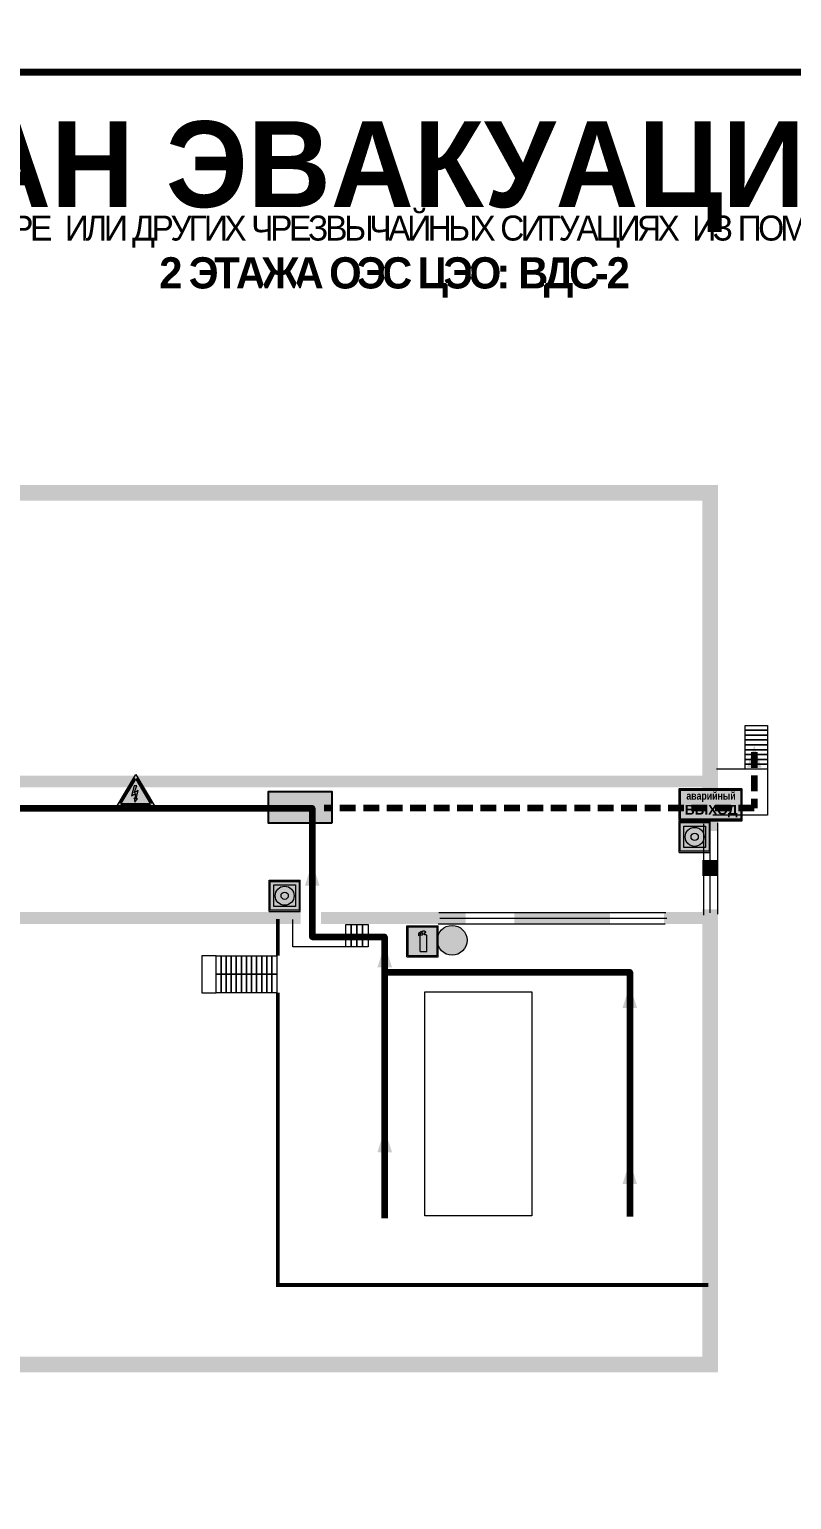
# Model space of a CAD drawing. Header units: millimetres. Extents: x 13114 to 67229, y 22859 to 38520.
# Drawn here: x 39792.4 to 39987.5, y 25507.2 to 25883.6 of the extents above; entities that cross this region are included whole.
import ezdxf

# ---------------------------------------------------------------- set-up
doc = ezdxf.new("R2010")
doc.units = ezdxf.units.MM
doc.linetypes.add('{ Wide Dash }', pattern=[12, 4, -2, 4, -2])
doc.layers.add('План_Штампы', color=7, linetype='Continuous')
doc.styles.add('обычный', font='arial.ttf')

# ---------------------------------------------------------------- blocks, each defined once
blk = doc.blocks.new('A$C3E6D3DDE')
at = {"lineweight": 5}
h = blk.add_hatch(color=40, dxfattribs=at)
h.paths.add_polyline_path([(24.1, 1.45), (16.46, -11.35), (31.74, -11.35)])
h.paths.add_polyline_path([(24.09, -0.46), (30.03, -10.41), (18.14, -10.41)], flags=16)
h.paths.add_polyline_path([(24.54, -3.08), (23.41, -6.02), (25.13, -5.01), (24.33, -8.5), (24.82, -8.27), (23.79, -9.86), (23.4, -8.04), (23.8, -8.43), (24.04, -6.29), (22.39, -7.25), (23.44, -3.08)], flags=0)
h = blk.add_hatch(color=256, dxfattribs=at)
h.paths.add_polyline_path([(24.37, 0.03, 0.567511), (23.82, 0.03), (17.59, -10.4, 0.582454), (17.86, -10.88), (30.32, -10.88, 0.582149), (30.6, -10.4)])
h.paths.add_polyline_path([(24.09, -0.46), (18.14, -10.41), (30.03, -10.41)], flags=16)
h.paths.add_polyline_path([(24.54, -3.08), (23.41, -6.02), (25.13, -5.01), (24.33, -8.5), (24.82, -8.27), (23.79, -9.86), (23.4, -8.04), (23.8, -8.43), (24.04, -6.29), (22.39, -7.25), (23.44, -3.08)], flags=0)
h = blk.add_hatch(color=40, dxfattribs=at)
h.paths.add_polyline_path([(24.09, -0.46), (18.14, -10.41), (30.03, -10.41)])
h.paths.add_polyline_path([(24.82, -8.27), (23.79, -9.86), (23.4, -8.04), (23.8, -8.43), (24.04, -6.29), (22.39, -7.25), (23.44, -3.08), (24.54, -3.08), (23.41, -6.02), (25.13, -5.01), (24.33, -8.5)], flags=16)
at = {"color": 40, "lineweight": 5}
for p, q in [((16.46, -11.35), (24.1, 1.45)), ((24.1, 1.45), (31.74, -11.35))]:
    blk.add_line(p, q, dxfattribs=at)
at = {"lineweight": 5}
for p, q in [((17.59, -10.4), (23.82, 0.03)), ((24.37, 0.03), (30.6, -10.4)), ((18.14, -10.41), (24.09, -0.46)), ((23.44, -3.08), (22.39, -7.25)), ((23.41, -6.02), (24.54, -3.08)), ((25.13, -5.01), (23.41, -6.02)), ((24.54, -3.08), (23.44, -3.08)), ((24.09, -0.46), (30.03, -10.41)), ((24.33, -8.5), (25.13, -5.01)), ((17.86, -10.88), (30.32, -10.88)), ((18.14, -10.41), (30.03, -10.41)), ((22.39, -7.25), (24.04, -6.29)), ((23.8, -8.43), (23.4, -8.04)), ((23.4, -8.04), (23.79, -9.86)), ((23.79, -9.86), (24.82, -8.27)), ((24.04, -6.29), (23.8, -8.43)), ((24.82, -8.27), (24.33, -8.5))]:
    blk.add_line(p, q, dxfattribs=at)
at = {"color": 50, "lineweight": 5}
blk.add_line((31.74, -11.35), (16.46, -11.35), dxfattribs=at)
blk = doc.blocks.new('A$C3AD82952')
at = {"true_color": 0xf5f5ff}
h = blk.add_hatch(color=7, dxfattribs=at)
h.dxf.hatch_style = 1
h.paths.add_polyline_path([(8.21, 8.73, 0.414214), (7.89, 9.05), (7.22, 9.05), (7.22, 9.92), (7.59, 9.92, 1), (7.57, 10.36), (7.22, 10.36), (7.22, 10.6), (6.43, 10.6), (6.43, 10.36), (6.01, 10.36), (4.74, 9.59), (4.74, 8.69), (4.98, 8.73), (4.98, 9.26), (6.12, 9.91), (6.43, 9.91), (6.43, 9.05), (5.76, 9.05, 0.414214), (5.44, 8.73), (5.44, 2.2), (8.21, 2.2)], flags=0)
h.paths.add_polyline_path([(12.8, 12.8), (0, 12.8), (0, 0), (12.8, 0)])
h.paths.add_polyline_path([(0.51, 12.29), (12.29, 12.29), (12.29, 0.51), (0.51, 0.51)], flags=16)
h.paths.add_polyline_path([(4.74, 9.59), (6.01, 10.36), (6.43, 10.36), (6.43, 10.6), (7.22, 10.6), (7.22, 10.36), (7.59, 10.36, -0.94586), (7.59, 9.92), (7.22, 9.92), (7.22, 9.05), (7.89, 9.05, -0.414214), (8.21, 8.73), (8.21, 2.2), (5.44, 2.2), (5.44, 8.73, -0.414214), (5.76, 9.05), (6.43, 9.05), (6.43, 9.91), (6.12, 9.91), (4.98, 9.26), (4.98, 8.73), (4.74, 8.69)], flags=0)
h = blk.add_hatch(color=242)
h.dxf.hatch_style = 1
h.paths.add_polyline_path([(12.29, 12.29), (0.51, 12.29), (0.51, 0.51), (12.29, 0.51)])
h.paths.add_polyline_path([(4.74, 8.69), (4.74, 9.59), (6.01, 10.36), (6.43, 10.36), (6.43, 10.6), (7.22, 10.6), (7.22, 10.36), (7.59, 10.36, -0.94586), (7.59, 9.92), (7.22, 9.92), (7.22, 9.05), (7.89, 9.05, -0.414214), (8.21, 8.73), (8.21, 2.2), (5.44, 2.2), (5.44, 8.73, -0.414214), (5.76, 9.05), (6.43, 9.05), (6.43, 9.91), (6.12, 9.91), (4.98, 9.26), (4.98, 8.73)], flags=16)
h = blk.add_hatch(color=7, dxfattribs=at)
h.dxf.hatch_style = 1
h.paths.add_polyline_path([(8.21, 8.73, 0.414214), (7.89, 9.05), (7.22, 9.05), (7.22, 9.92), (7.59, 9.92, 1), (7.57, 10.36), (7.22, 10.36), (7.22, 10.6), (6.43, 10.6), (6.43, 10.36), (6.01, 10.36), (4.74, 9.59), (4.74, 8.69), (4.98, 8.73), (4.98, 9.26), (6.12, 9.91), (6.43, 9.91), (6.43, 9.05), (5.76, 9.05, 0.414214), (5.44, 8.73), (5.44, 2.2), (8.21, 2.2)])
at = {"color": 242, "lineweight": 5}
for p, q in [((0, 0), (0, 12.8)), ((0, 12.8), (12.8, 12.8)), ((12.8, 0), (12.8, 12.8)), ((6.01, 10.36), (4.74, 9.59)), ((4.74, 9.59), (4.74, 8.69)), ((4.74, 8.69), (4.98, 8.73)), ((4.98, 9.26), (6.12, 9.91)), ((4.98, 8.73), (4.98, 9.26)), ((5.44, 2.2), (5.44, 8.73)), ((5.76, 9.05), (6.43, 9.05)), ((6.01, 10.36), (6.43, 10.36)), ((6.12, 9.91), (6.43, 9.91)), ((7.22, 10.6), (6.43, 10.6)), ((6.43, 10.6), (6.43, 10.36)), ((6.43, 9.91), (6.43, 9.05)), ((7.22, 10.36), (7.22, 10.6)), ((7.59, 10.36), (7.22, 10.36)), ((7.22, 9.05), (7.22, 9.92)), ((7.59, 9.92), (7.22, 9.92)), ((7.89, 9.05), (7.22, 9.05)), ((8.21, 2.2), (8.21, 8.73)), ((0, 0), (12.8, 0)), ((5.44, 2.2), (8.21, 2.2))]:
    blk.add_line(p, q, dxfattribs=at)
blk.add_lwpolyline([(0.51, 12.29), (12.29, 12.29), (12.29, 0.51), (0.51, 0.51)], close=True, dxfattribs=at)
for centre, radius, start, end in [((5.76, 8.73), 0.32, 90, 180), ((7.58, 10.14), 0.223, 273.18746, 86.81254), ((7.89, 8.73), 0.32, 0, 90)]:
    blk.add_arc(centre, radius, start, end, dxfattribs=at)
blk = doc.blocks.new('A$C41C009D9')
at = {"true_color": 0xffffff}
blk.add_hatch(color=7, dxfattribs=at).paths.add_polyline_path([(0, 8), (-16, 8), (-16, 0), (0, 0)])
h = blk.add_hatch(color=126)
h.dxf.hatch_style = 1
h.paths.add_polyline_path([(-15.8, 7.8), (-15.8, 0.2), (-0.2, 0.2), (-0.2, 7.8)])
at = {"color": 126}
for points in [[(-16, 0), (0, 0), (0, 8), (-16, 8)], [(-16, 0), (0, 0), (0, 8), (-16, 8)], [(-15.8, 7.8), (-0.2, 7.8), (-0.2, 0.2), (-15.8, 0.2)]]:
    blk.add_lwpolyline(points, close=True, dxfattribs=at)
at = {"color": 7, "true_color": 0xffffff, "insert": (-15.8, 7.3), "char_height": 2.5, "width": 15.5999, "attachment_point": 1, "style": 'обычный'}
blk.add_mtext('\\pi1.6133;{\\fArial|b1|i0|c204|p34;\\H0.8x;\\W0.8;аварийный\\H1.25x;\\W1;\\P\\pi1.2327;ВЫХОД}', dxfattribs=at)
blk = doc.blocks.new('A$C32E8229D')
at = {"true_color": 0xffffff}
blk.add_hatch(color=7, dxfattribs=at).paths.add_polyline_path([(0, 0), (0, -8), (16, -8), (16, 0)])
h = blk.add_hatch(color=126)
h.paths.add_polyline_path([(0.2, -0.2), (15.8, -0.2), (15.8, -7.8), (0.2, -7.8)])
h.paths.add_polyline_path([(13.49, -2.05), (12.08, -2.05), (11.37, -2.63, 0.162397), (11.29, -2.84), (11.29, -3.63), (10.35, -3.63), (10.35, -4.05), (11.68, -4.05), (11.68, -3.48), (12.26, -4.28), (11.29, -5.1), (11.29, -6.78), (11.85, -6.78), (11.85, -5.44), (12.8, -4.64), (12.8, -5.94), (14.46, -5.94), (14.46, -5.39), (13.45, -5.39), (13.45, -3.97), (12.46, -2.59), (13.15, -2.59), (13.69, -3.34), (14.18, -3)], flags=16)
h.paths.add_polyline_path([(10.74, -1.82, 1), (11.8, -1.82, 1)], flags=16)
h.paths.add_polyline_path([(9.39, -3.59), (5.99, -3.59), (6.56, -3.03), (5.91, -3.03), (5.1, -3.83), (5.91, -4.64), (6.56, -4.64), (5.99, -4.09), (9.39, -4.09)], flags=16)
h.paths.add_polyline_path([(4.29, -1.08), (1.72, -1.08), (1.72, -6.6), (4.29, -6.6)], flags=16)
at = {"color": 126}
blk.add_lwpolyline([(16, -8), (0, -8), (0, 0), (16, 0)], close=True, dxfattribs=at)
blk = doc.blocks.new('A$C7B8C2D5B')
at = {"lineweight": 0}
h = blk.add_hatch(color=5, dxfattribs=at)
h.dxf.hatch_style = 1
h.paths.add_polyline_path([(1.4, -3.02, 1), (-2.11, -3.02, 1)])
at = {"color": 5, "lineweight": 0}
blk.add_circle((-0.36, -3.02), 1.75, dxfattribs=at)
blk = doc.blocks.new('A$C54414219')
at = {"true_color": 0xffffff}
h = blk.add_hatch(color=7, dxfattribs=at)
h.paths.add_polyline_path([(2.39, -9.45), (2.39, -18.3), (11.23, -18.3), (11.23, -9.45)], flags=0)
h.paths.add_polyline_path([(10.71, -13.87, -1), (2.92, -13.87, -1)], flags=0)
h.paths.add_polyline_path([(8.3, -13.87, -1), (5.33, -13.87, -1)], flags=0)
h.paths.add_polyline_path([(0.41, -7.47), (0.41, -20.27), (13.21, -20.27), (13.21, -7.47)])
h.paths.add_polyline_path([(0.92, -19.77), (12.71, -19.77), (12.71, -7.98), (0.92, -7.98)], flags=16)
h.paths.add_polyline_path([(11.23, -9.45), (11.23, -18.3), (2.39, -18.3), (2.39, -9.45)], flags=0)
at = {"lineweight": 5}
h = blk.add_hatch(color=242, dxfattribs=at)
h.paths.add_polyline_path([(12.71, -7.98), (0.92, -7.98), (0.92, -19.77), (12.71, -19.77)])
h.paths.add_polyline_path([(11.23, -18.3), (2.39, -18.3), (2.39, -9.45), (11.23, -9.45)], flags=16)
h.paths.add_polyline_path([(10.71, -13.87, -1), (2.92, -13.87, -1)], flags=0)
h.paths.add_polyline_path([(8.3, -13.87, -1), (5.33, -13.87, -1)], flags=0)
at = {"true_color": 0xffffff}
h = blk.add_hatch(color=7, dxfattribs=at)
h.paths.add_polyline_path([(2.39, -9.45), (2.39, -18.3), (11.23, -18.3), (11.23, -9.45)])
h.paths.add_polyline_path([(10.71, -13.87, -1), (2.92, -13.87, -1)], flags=16)
h.paths.add_polyline_path([(8.3, -13.87, -1), (5.33, -13.87, -1)], flags=0)
at = {"lineweight": 5}
h = blk.add_hatch(color=242, dxfattribs=at)
h.paths.add_polyline_path([(2.92, -13.87, 1), (10.71, -13.87, 1)])
h.paths.add_polyline_path([(8.3, -13.87, -1), (5.33, -13.87, -1)], flags=16)
at = {"color": 242, "lineweight": 5}
for p, q in [((0.41, -20.27), (0.41, -7.47)), ((0.41, -7.47), (13.21, -7.47)), ((0.41, -7.47), (13.21, -7.47)), ((13.21, -20.27), (13.21, -7.47)), ((0.41, -20.27), (13.21, -20.27))]:
    blk.add_line(p, q, dxfattribs=at)
for points in [[(0.92, -7.98), (12.71, -7.98), (12.71, -19.77), (0.92, -19.77)], [(2.39, -9.45), (11.23, -9.45), (11.23, -18.3), (2.39, -18.3)]]:
    blk.add_lwpolyline(points, close=True, dxfattribs=at)
for radius in [3.89, 1.49]:
    blk.add_circle((6.81, -13.87), radius, dxfattribs=at)

msp = doc.modelspace()

# ---------------------------------------------------------------- linework, layer by layer
at = {"color": 6, "lineweight": 100}
for points in [[(39586.42, 26267.6), (40186.42, 26267.6), (40186.42, 25872.6), (39586.42, 25872.6)], [(39586.42, 26267.6), (40186.42, 26267.6), (40186.42, 25872.6), (39586.42, 25872.6)], [(39586.42, 25872.6), (40186.42, 25872.6), (40186.42, 25477.6), (39586.42, 25477.6)], [(39586.42, 25872.6), (40186.42, 25872.6), (40186.42, 25477.6), (39586.42, 25477.6)]]:
    msp.add_lwpolyline(points, close=True, dxfattribs=at)
at = {"lineweight": 100}
for points, const_width in [([(39744.16, 25764.9), (39966.66, 25764.9), (39966.66, 25689.14)], 4), ([(39966.66, 25684.33), (39966.66, 25678.37)], 4), ([(39966.66, 25670.87), (39966.66, 25666.84)], 4), ([(39966.66, 25658.24), (39966.66, 25541.78), (39671.6, 25541.78), (39671.6, 25659.45)], 4), ([(39772.01, 25656.06), (39861.8, 25656.06)], 3), ([(39867.06, 25656.06), (39904.02, 25656.06)], 3), ([(39916.5, 25656.06), (39940.98, 25656.06)], 3), ([(39954.78, 25656.06), (39966.66, 25656.06)], 3)]:
    msp.add_lwpolyline(points, dxfattribs=dict(at, const_width=const_width))
at = {"lineweight": 0}
for points in [[(39981.35, 25704.14), (39975.58, 25704.14), (39975.58, 25705.38), (39981.35, 25705.38)], [(39981.35, 25702.89), (39975.58, 25702.89), (39975.58, 25704.14), (39981.35, 25704.14)], [(39981.35, 25701.65), (39975.58, 25701.65), (39975.58, 25702.89), (39981.35, 25702.89)], [(39981.35, 25700.41), (39975.58, 25700.41), (39975.58, 25701.65), (39981.35, 25701.65)], [(39981.35, 25699.16), (39975.58, 25699.16), (39975.58, 25700.41), (39981.35, 25700.41)], [(39981.35, 25697.92), (39975.58, 25697.92), (39975.58, 25699.16), (39981.35, 25699.16)], [(39981.35, 25696.67), (39975.58, 25696.67), (39975.58, 25697.92), (39981.35, 25697.92)], [(39981.35, 25695.43), (39975.58, 25695.43), (39975.58, 25696.67), (39981.35, 25696.67)], [(39981.35, 25694.19), (39975.58, 25694.19), (39975.58, 25695.43), (39981.35, 25695.43)], [(39873.36, 25654.43), (39874.79, 25654.43), (39874.79, 25648.66), (39873.36, 25648.66)], [(39874.79, 25654.43), (39876.22, 25654.43), (39876.22, 25648.66), (39874.79, 25648.66)], [(39876.22, 25654.43), (39877.65, 25654.43), (39877.65, 25648.66), (39876.22, 25648.66)], [(39877.65, 25654.43), (39879.09, 25654.43), (39879.09, 25648.66), (39877.65, 25648.66)], [(39840.17, 25646.4), (39841.47, 25646.4), (39841.47, 25641.67), (39840.17, 25641.67)], [(39841.47, 25646.4), (39842.77, 25646.4), (39842.77, 25641.67), (39841.47, 25641.67)], [(39842.77, 25646.4), (39844.07, 25646.4), (39844.07, 25641.67), (39842.77, 25641.67)], [(39844.07, 25646.4), (39845.37, 25646.4), (39845.37, 25641.67), (39844.07, 25641.67)], [(39845.37, 25646.4), (39846.67, 25646.4), (39846.67, 25641.67), (39845.37, 25641.67)], [(39846.67, 25646.4), (39847.97, 25646.4), (39847.97, 25641.67), (39846.67, 25641.67)], [(39847.97, 25646.4), (39849.27, 25646.4), (39849.27, 25641.67), (39847.97, 25641.67)], [(39849.27, 25646.4), (39850.57, 25646.4), (39850.57, 25641.67), (39849.27, 25641.67)], [(39850.57, 25646.4), (39851.87, 25646.4), (39851.87, 25641.67), (39850.57, 25641.67)], [(39851.87, 25646.4), (39853.17, 25646.4), (39853.17, 25641.67), (39851.87, 25641.67)], [(39853.17, 25646.4), (39854.47, 25646.4), (39854.47, 25641.67), (39853.17, 25641.67)], [(39854.47, 25646.4), (39855.77, 25646.4), (39855.77, 25641.67), (39854.47, 25641.67)], [(39840.17, 25641.67), (39841.47, 25641.67), (39841.47, 25636.94), (39840.17, 25636.94)], [(39841.47, 25641.67), (39842.77, 25641.67), (39842.77, 25636.94), (39841.47, 25636.94)], [(39842.77, 25641.67), (39844.07, 25641.67), (39844.07, 25636.94), (39842.77, 25636.94)], [(39844.07, 25641.67), (39845.37, 25641.67), (39845.37, 25636.94), (39844.07, 25636.94)], [(39845.37, 25641.67), (39846.67, 25641.67), (39846.67, 25636.94), (39845.37, 25636.94)], [(39846.67, 25641.67), (39847.97, 25641.67), (39847.97, 25636.94), (39846.67, 25636.94)], [(39847.97, 25641.67), (39849.27, 25641.67), (39849.27, 25636.94), (39847.97, 25636.94)], [(39849.27, 25641.67), (39850.57, 25641.67), (39850.57, 25636.94), (39849.27, 25636.94)], [(39850.57, 25641.67), (39851.87, 25641.67), (39851.87, 25636.94), (39850.57, 25636.94)], [(39851.87, 25641.67), (39853.17, 25641.67), (39853.17, 25636.94), (39851.87, 25636.94)], [(39853.17, 25641.67), (39854.47, 25641.67), (39854.47, 25636.94), (39853.17, 25636.94)], [(39854.47, 25641.67), (39855.77, 25641.67), (39855.77, 25636.94), (39854.47, 25636.94)], [(39893.64, 25637.16), (39921, 25637.16), (39921, 25579.8), (39893.64, 25579.8)]]:
    msp.add_lwpolyline(points, close=True, dxfattribs=at)
at = {"color": 126, "linetype": '{ Wide Dash }', "lineweight": 100, "true_color": 0x008754}
msp.add_lwpolyline([(39977.9, 25698.53), (39977.9, 25684.16), (39867.85, 25684.16)], dxfattribs=at)
at = {"lineweight": 0}
for points in [[(39981.35, 25694.19), (39981.35, 25682.43), (39967.32, 25682.43)], [(39975.58, 25694.19), (39968.24, 25694.19)], [(39964.98, 25656.8), (39964.98, 25680.19)], [(39966.66, 25657.41), (39966.66, 25680.8)], [(39968.56, 25657.01), (39968.56, 25680.4)], [(39897.18, 25657.51), (39955.29, 25657.51)], [(39897.45, 25656.05), (39955.56, 25656.05)], [(39879.09, 25648.66), (39859.8, 25648.66), (39859.8, 25655.69)], [(39897.03, 25654.56), (39955.14, 25654.56)], [(39840.17, 25646.4), (39836.52, 25646.4), (39836.52, 25636.94), (39840.17, 25636.94)]]:
    msp.add_lwpolyline(points, dxfattribs=at)
for points, const_width in [([(39746.8, 25690.99), (39965.29, 25690.99)], 3), ([(39855.98, 25655.8), (39855.98, 25646.38)], 1), ([(39855.98, 25636.94), (39855.98, 25562.13), (39966.2, 25562.13)], 1)]:
    msp.add_lwpolyline(points, dxfattribs=dict(at, const_width=const_width))
at = {"color": 126, "lineweight": 100, "true_color": 0x008754}
for points in [[(39693.26, 25685.85), (39683.58, 25685.85), (39683.58, 25678.78), (39703.35, 25678.78), (39703.35, 25662.93), (39703.35, 25684.16), (39864.8, 25684.16), (39864.8, 25651.25), (39883.28, 25651.25), (39883.28, 25579.2)], [(39883.28, 25642.21), (39946.09, 25642.21), (39946.09, 25579.66)]]:
    msp.add_lwpolyline(points, dxfattribs=at)
at = {"layer": 'План_Штампы', "color": 126, "true_color": 0x008754}
for points in [[(39979.81, 25694.53), (39976.07, 25694.53), (39977.93, 25700.27)], [(39866.67, 25664.33), (39862.93, 25664.34), (39864.78, 25670.07)], [(39885.22, 25643.44), (39881.48, 25643.45), (39883.34, 25649.19)], [(39947.94, 25633.02), (39944.2, 25633.03), (39946.05, 25638.76)], [(39885.22, 25596.1), (39881.48, 25596.11), (39883.34, 25601.84)], [(39947.94, 25587.94), (39944.2, 25587.95), (39946.05, 25593.68)]]:
    msp.add_solid(points, dxfattribs=at)

# ---------------------------------------------------------------- block references
for name, p, xscale, yscale, zscale in [('A$C3E6D3DDE', (39804.56, 25691.86), 0.625, 0.625, 0.625), ('A$C54414219', (39958.41, 25685.51), 0.625, 0.625, 0.625), ('A$C54414219', (39853.48, 25670.43), 0.625, 0.625, 0.625), ('A$C3AD82952', (39888.99, 25646.09), 0.625, 0.625, 0.625), ('A$C7B8C2D5B', (39901.38, 25656.93), 2.177419353276491, 2.177419353276491, 2.177419353276491)]:
    msp.add_blockref(name, p, dxfattribs=dict(xscale=xscale, yscale=yscale, zscale=zscale))
msp.add_blockref('A$C41C009D9', (39974.73, 25681.06))
at = {"layer": 'План_Штампы', "color": 126, "true_color": 0x008754, "xscale": 1.012510887696, "yscale": 1.012510887696, "zscale": 1.012510887696, "rotation": 359.9978653237144}
msp.add_blockref('A$C32E8229D', (39853.57, 25688.47), dxfattribs=at)

# ---------------------------------------------------------------- texts
at = {"lineweight": 0, "insert": (39734.91, 25860.06), "char_height": 22, "width": 493.8901, "attachment_point": 1, "style": 'обычный'}
msp.add_mtext('{\\fProxima Nova Rg|b1|i0|c204|p2;ПЛАН ЭВАКУАЦИИ}', dxfattribs=at)
at = {"color": 0, "lineweight": 0, "insert": (39885.41, 25836.08), "char_height": 8, "width": 449.2158, "attachment_point": 5, "style": 'обычный'}
msp.add_mtext('{\\fArial Black|b1|i0|c204|p34;\\H2x;\\T0.85;  \\fArial Narrow|b0|i0|c204|p34;\\H0.8x;\\W0.9;\\P\\fProxima Nova Rg|b0|i0|c204|p2;\\H0.5x;\\W1;\\C256;ПРИ ПОЖАРЕ  ИЛИ ДРУГИХ ЧРЕЗВЫЧАЙНЫХ СИТУАЦИЯХ  ИЗ ПОМЕЩЕНИЙ \\fProxima Nova Rg|b1|i0|c204|p2;\\H1.25x;\\P\\fProxima Nova Rg|b1|i0|c0|p2;2\\fProxima Nova Rg|b1|i0|c204|p2; ЭТАЖА ОЭС ЦЭО: ВДС-2}', dxfattribs=at)

doc.saveas('drawing.dxf')
